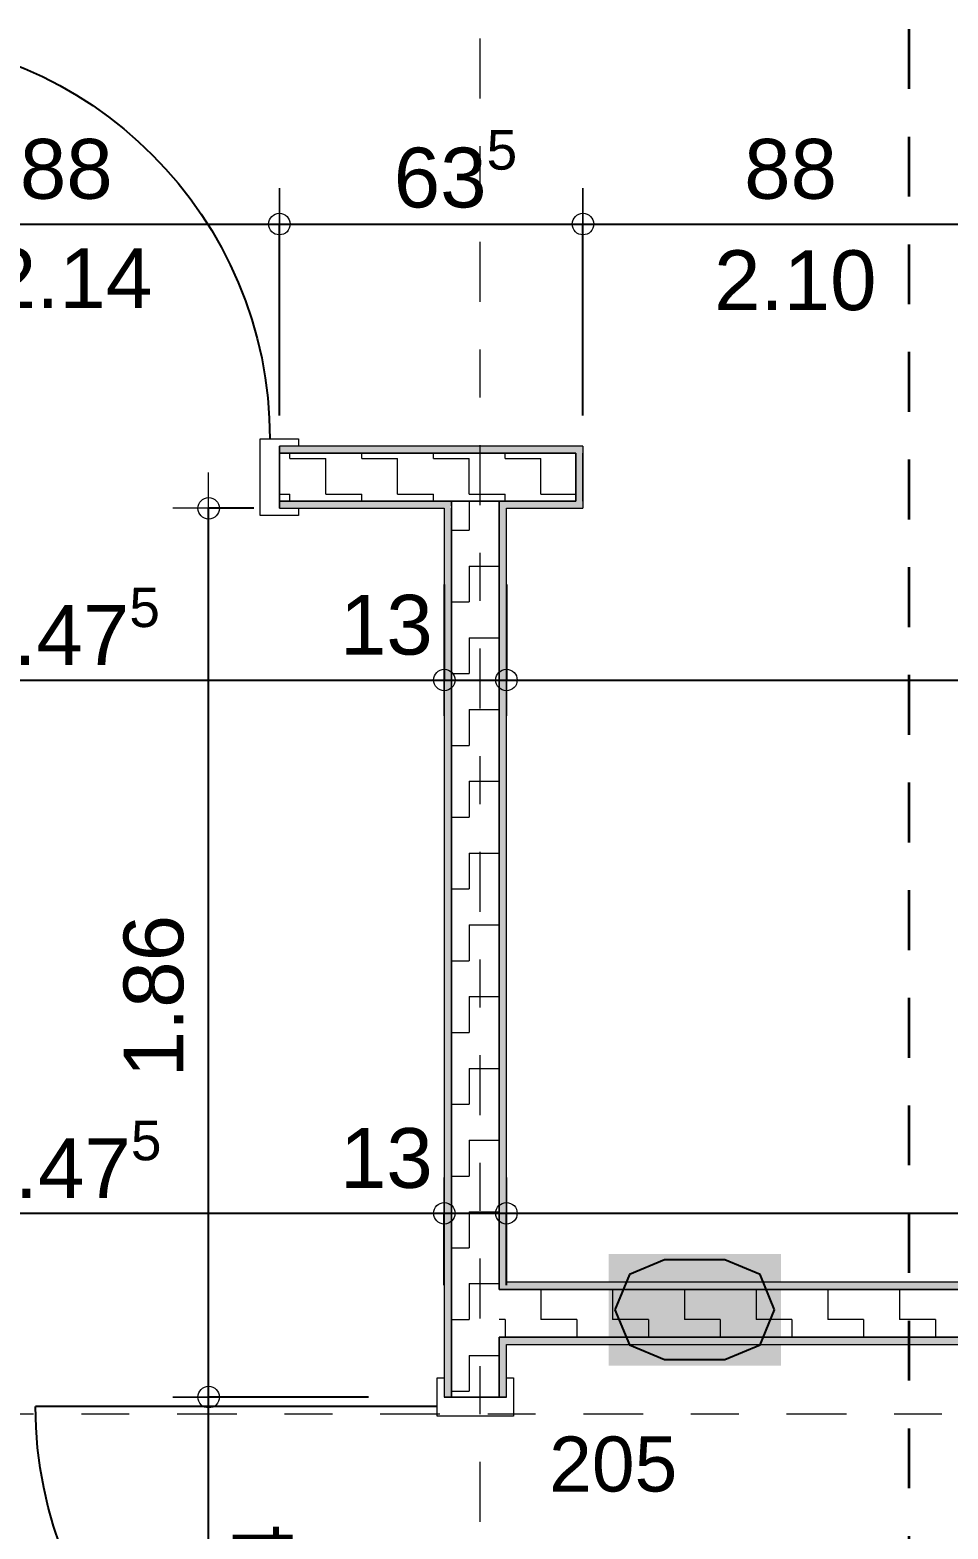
# Model space of a CAD drawing. Header units: metres. Extents: x -94.5 to -10.5, y 121.5 to 156.5.
# Drawn here: x -24.319 to -22.398, y 143.187 to 146.32 of the extents above; entities that cross this region are included whole.
import ezdxf

# ---------------------------------------------------------------- set-up
doc = ezdxf.new("R2010")
doc.units = ezdxf.units.M
doc.header["$PDMODE"] = 65
for name, pattern in [('AUSGEZOGEN', [0]), ('GETRENNT2_S10', [0.255, 0.125, -0.065, 0, -0.065]), ('STRICHLINIE_S4', [0.165, 0.125, -0.04])]:
    doc.linetypes.add(name, pattern=pattern)
doc.layers.add('XR$1$_3808', color=7, linetype='Continuous')
for name, color, linetype, lineweight in [('XR$1$Bauachsen_grob', 7, 'GETRENNT2_S10', 13), ('XR$1$Leichtbauwaende', 7, 'AUSGEZOGEN', 18), ('XR$1$Raumbezeichnung', 7, 'AUSGEZOGEN', 18), ('XR$1$Schnittbegrenzung', 7, 'AUSGEZOGEN', 13), ('XR$1$Text_Werkplan_Ausfuehrung', 7, 'AUSGEZOGEN', 25), ('XR$1$Tuerblatt', 7, 'AUSGEZOGEN', 18), ('XR$1$Werkplan-_Ausfuehrungsmasse', 7, 'AUSGEZOGEN', 13)]:
    doc.layers.add(name, color=color, linetype=linetype, lineweight=lineweight)
doc.styles.add('ARIAL', font='ARIAL.TTF')
doc.dimstyles.new('_DIMSTYLE_3', dxfattribs={"dimtxt": 0.125, "dimasz": 0.15, "dimexe": 0, "dimexo": 0, "dimgap": 0.0625, "dimtad": 2, "dimrnd": 0.005, "dimzin": 4, "dimdsep": 46, "dimtxsty": 'ARIAL', "dimblk1": 'ALL_ML_KREIS', "dimblk2": 'ALL_ML_KREIS', "dimsah": 1, "dimcen": 0, "dimclrd": 256, "dimclre": 256, "dimclrt": 256, "dimadec": 0, "dimazin": 0, "dimtfac": 1, "dimtdec": 0, "dimtix": 1, "dimtmove": 2, "dimatfit": 3, "dimfxl": 0, "dimtzin": 0, "dimlwd": 0, "dimlwe": -1, "dimarcsym": 0})
doc.dimstyles.new('_DIMSTYLE_6', dxfattribs={"dimtxt": 0.125, "dimasz": 0.15, "dimexe": 0, "dimexo": 0, "dimgap": 0.0625, "dimtad": 2, "dimdec": 1, "dimlfac": 100, "dimrnd": 0.5, "dimzin": 4, "dimdsep": 46, "dimtxsty": 'ARIAL', "dimblk1": 'ALL_ML_KREIS', "dimblk2": 'ALL_ML_KREIS', "dimsah": 1, "dimcen": 0, "dimclrd": 256, "dimclre": 256, "dimclrt": 256, "dimadec": 0, "dimazin": 0, "dimtfac": 1, "dimtdec": 0, "dimtix": 1, "dimtmove": 2, "dimatfit": 3, "dimfxl": 0, "dimtvp": 1.2, "dimtzin": 0, "dimlwd": 0, "dimlwe": -1, "dimarcsym": 0})
doc.dimstyles.new('_DIMSTYLE_7', dxfattribs={"dimtxt": 0.125, "dimasz": 0.15, "dimexe": 0, "dimexo": 0, "dimgap": 0.0625, "dimtad": 2, "dimdec": 3, "dimrnd": 0.005, "dimzin": 4, "dimdsep": 46, "dimtxsty": 'ARIAL', "dimblk1": 'ALL_ML_KREIS', "dimblk2": 'ALL_ML_KREIS', "dimsah": 1, "dimcen": 0, "dimclrd": 256, "dimclre": 256, "dimclrt": 256, "dimadec": 0, "dimazin": 0, "dimtfac": 1, "dimtdec": 0, "dimtix": 1, "dimtmove": 2, "dimatfit": 3, "dimfxl": 0, "dimtzin": 0, "dimlwd": 0, "dimlwe": -1, "dimarcsym": 0})
doc.dimstyles.new('_DIMSTYLE_9', dxfattribs={"dimtxt": 0.125, "dimasz": 0.15, "dimexe": 0, "dimexo": 0, "dimgap": 0.0625, "dimtad": 2, "dimdec": 1, "dimlfac": 100, "dimrnd": 0.5, "dimzin": 4, "dimdsep": 46, "dimtxsty": 'ARIAL', "dimblk1": 'ALL_ML_KREIS', "dimblk2": 'ALL_ML_KREIS', "dimsah": 1, "dimcen": 0, "dimclrd": 256, "dimclre": 256, "dimclrt": 256, "dimadec": 0, "dimazin": 0, "dimtfac": 1, "dimtdec": 0, "dimtix": 1, "dimtmove": 2, "dimatfit": 3, "dimfxl": 0, "dimtzin": 0, "dimlwd": 0, "dimlwe": -1, "dimarcsym": 0})

# ---------------------------------------------------------------- blocks, each defined once
blk = doc.blocks.new('ALL_ML_KREIS')
at = {"color": 0, "linetype": 'ByBlock', "lineweight": -2}
for p, q in [((0, -0.5), (0, 0.5)), ((-1, 0), (0.5, 0))]:
    blk.add_line(p, q, dxfattribs=at)
blk.add_circle((0, 0), 0.15, dxfattribs=at)
blk = doc.blocks.new('*D42')
at = {"layer": 'DEFPOINTS'}
for p in [(-24.9291, 147.6731), (-20.3081, 145.4457), (-24.9291, 145.278)]:
    blk.add_point(p, dxfattribs=at)
at = {"layer": 'XR$1$Werkplan-_Ausfuehrungsmasse', "lineweight": -2}
for p, q in [((-24.9291, 147.6731), (-24.9291, 147.6731)), ((-24.9291, 147.6731), (-20.3081, 147.6731)), ((-20.3081, 147.6731), (-20.3081, 147.6731))]:
    blk.add_line(p, q, dxfattribs=at)
at = {"layer": 'XR$1$Werkplan-_Ausfuehrungsmasse', "xscale": 0.15, "yscale": 0.15, "zscale": 0.15, "rotation": 180}
blk.add_blockref('ALL_ML_KREIS', (-24.9291, 147.6731), dxfattribs=at)
at = {"layer": 'XR$1$Werkplan-_Ausfuehrungsmasse', "xscale": 0.15, "yscale": 0.15, "zscale": 0.15}
blk.add_blockref('ALL_ML_KREIS', (-20.3081, 147.6731), dxfattribs=at)
at = {"layer": 'XR$1$Werkplan-_Ausfuehrungsmasse', "insert": (-22.6089, 147.7877), "char_height": 0.125, "width": 0.5, "attachment_point": 5, "style": 'ARIAL'}
blk.add_mtext('\\A1;{\\A1;{4.62\\H0.082500;\\S^ ;}}', dxfattribs=at)
blk = doc.blocks.new('*D60')
at = {"layer": 'DEFPOINTS'}
for p in [(-24.677, 145.9147), (-24.677, 145.4507), (-23.797, 145.4507)]:
    blk.add_point(p, dxfattribs=at)
at = {"layer": 'XR$1$Werkplan-_Ausfuehrungsmasse', "lineweight": -2}
for p, q in [((-24.677, 145.5147), (-24.677, 145.9147)), ((-24.677, 145.9147), (-23.797, 145.9147)), ((-23.797, 145.5147), (-23.797, 145.9147))]:
    blk.add_line(p, q, dxfattribs=at)
at = {"layer": 'XR$1$Werkplan-_Ausfuehrungsmasse', "xscale": 0.15, "yscale": 0.15, "zscale": 0.15, "rotation": 180}
blk.add_blockref('ALL_ML_KREIS', (-24.677, 145.9147), dxfattribs=at)
at = {"layer": 'XR$1$Werkplan-_Ausfuehrungsmasse', "xscale": 0.15, "yscale": 0.15, "zscale": 0.15}
blk.add_blockref('ALL_ML_KREIS', (-23.797, 145.9147), dxfattribs=at)
at = {"layer": 'XR$1$Werkplan-_Ausfuehrungsmasse', "insert": (-24.2428, 146.0293), "char_height": 0.125, "width": 0.5, "attachment_point": 5, "style": 'ARIAL'}
blk.add_mtext('\\A1;{\\A1;{88\\H0.082500;\\S^ ;}}', dxfattribs=at)
at = {"layer": 'XR$1$Werkplan-_Ausfuehrungsmasse', "insert": (-24.4027, 145.8641), "char_height": 0.125, "width": 0.00625, "attachment_point": 1, "line_spacing_factor": 0.60241, "style": 'ARIAL'}
blk.add_mtext('\\A1;{2.14\\H0.082500;\\S^ ;}', dxfattribs=at)
blk = doc.blocks.new('*D61')
at = {"layer": 'DEFPOINTS'}
for p in [(-23.797, 145.9147), (-23.797, 145.4507), (-23.162, 145.4457)]:
    blk.add_point(p, dxfattribs=at)
at = {"layer": 'XR$1$Werkplan-_Ausfuehrungsmasse', "lineweight": -2}
for p, q in [((-23.797, 145.5147), (-23.797, 145.9147)), ((-23.797, 145.9147), (-23.162, 145.9147)), ((-23.162, 145.5147), (-23.162, 145.9147))]:
    blk.add_line(p, q, dxfattribs=at)
at = {"layer": 'XR$1$Werkplan-_Ausfuehrungsmasse', "xscale": 0.15, "yscale": 0.15, "zscale": 0.15, "rotation": 180}
blk.add_blockref('ALL_ML_KREIS', (-23.797, 145.9147), dxfattribs=at)
at = {"layer": 'XR$1$Werkplan-_Ausfuehrungsmasse', "xscale": 0.15, "yscale": 0.15, "zscale": 0.15}
blk.add_blockref('ALL_ML_KREIS', (-23.162, 145.9147), dxfattribs=at)
at = {"layer": 'XR$1$Werkplan-_Ausfuehrungsmasse', "insert": (-23.4287, 146.0294), "char_height": 0.125, "width": 0.5, "attachment_point": 5, "style": 'ARIAL'}
blk.add_mtext('\\A1;{\\A1;{63\\H0.082500;\\S5^ ;}}', dxfattribs=at)
blk = doc.blocks.new('*D62')
at = {"layer": 'DEFPOINTS'}
for p in [(-23.162, 145.9147), (-23.162, 145.4457), (-22.282, 145.4457)]:
    blk.add_point(p, dxfattribs=at)
at = {"layer": 'XR$1$Werkplan-_Ausfuehrungsmasse', "lineweight": -2}
for p, q in [((-23.162, 145.5147), (-23.162, 145.9147)), ((-23.162, 145.9147), (-22.282, 145.9147)), ((-22.282, 145.5147), (-22.282, 145.9147))]:
    blk.add_line(p, q, dxfattribs=at)
at = {"layer": 'XR$1$Werkplan-_Ausfuehrungsmasse', "xscale": 0.15, "yscale": 0.15, "zscale": 0.15, "rotation": 180}
blk.add_blockref('ALL_ML_KREIS', (-23.162, 145.9147), dxfattribs=at)
at = {"layer": 'XR$1$Werkplan-_Ausfuehrungsmasse', "xscale": 0.15, "yscale": 0.15, "zscale": 0.15}
blk.add_blockref('ALL_ML_KREIS', (-22.282, 145.9147), dxfattribs=at)
at = {"layer": 'XR$1$Werkplan-_Ausfuehrungsmasse', "insert": (-22.7278, 146.0293), "char_height": 0.125, "width": 0.5, "attachment_point": 5, "style": 'ARIAL'}
blk.add_mtext('\\A1;{\\A1;{88\\H0.082500;\\S^ ;}}', dxfattribs=at)
at = {"layer": 'XR$1$Werkplan-_Ausfuehrungsmasse', "insert": (-22.8878, 145.8599), "char_height": 0.125, "width": 0.00625, "attachment_point": 1, "line_spacing_factor": 0.60241, "style": 'ARIAL'}
blk.add_mtext('\\A1;{2.10\\H0.082500;\\S^ ;}', dxfattribs=at)
blk = doc.blocks.new('*D65')
at = {"layer": 'DEFPOINTS'}
for p in [(-24.9291, 145.318), (-23.4521, 145.3207), (-24.9291, 144.9617)]:
    blk.add_point(p, dxfattribs=at)
at = {"layer": 'XR$1$Werkplan-_Ausfuehrungsmasse', "lineweight": -2}
for p, q in [((-24.9291, 145.1617), (-24.9291, 144.9617)), ((-23.4521, 145.1617), (-23.4521, 144.9617)), ((-24.9291, 144.9617), (-23.4521, 144.9617))]:
    blk.add_line(p, q, dxfattribs=at)
at = {"layer": 'XR$1$Werkplan-_Ausfuehrungsmasse', "xscale": 0.15, "yscale": 0.15, "zscale": 0.15, "rotation": 180}
blk.add_blockref('ALL_ML_KREIS', (-24.9291, 144.9617), dxfattribs=at)
at = {"layer": 'XR$1$Werkplan-_Ausfuehrungsmasse', "xscale": 0.15, "yscale": 0.15, "zscale": 0.15}
blk.add_blockref('ALL_ML_KREIS', (-23.4521, 144.9617), dxfattribs=at)
at = {"layer": 'XR$1$Werkplan-_Ausfuehrungsmasse', "insert": (-24.2488, 145.0742), "char_height": 0.125, "width": 0.625, "attachment_point": 5, "style": 'ARIAL'}
blk.add_mtext('\\A1;{\\A1;{1.47\\H0.082500;\\S5^ ;}}', dxfattribs=at)
blk = doc.blocks.new('*D66')
at = {"layer": 'DEFPOINTS'}
for p in [(-23.4521, 145.3207), (-23.3221, 145.3207), (-23.4521, 144.9617)]:
    blk.add_point(p, dxfattribs=at)
at = {"layer": 'XR$1$Werkplan-_Ausfuehrungsmasse', "lineweight": -2}
for p, q in [((-23.4521, 145.1617), (-23.4521, 144.9617)), ((-23.3221, 145.1617), (-23.3221, 144.9617)), ((-23.4521, 144.9617), (-23.3221, 144.9617))]:
    blk.add_line(p, q, dxfattribs=at)
at = {"layer": 'XR$1$Werkplan-_Ausfuehrungsmasse', "xscale": 0.15, "yscale": 0.15, "zscale": 0.15, "rotation": 180}
blk.add_blockref('ALL_ML_KREIS', (-23.4521, 144.9617), dxfattribs=at)
at = {"layer": 'XR$1$Werkplan-_Ausfuehrungsmasse', "xscale": 0.15, "yscale": 0.15, "zscale": 0.15}
blk.add_blockref('ALL_ML_KREIS', (-23.3221, 144.9617), dxfattribs=at)
at = {"layer": 'XR$1$Werkplan-_Ausfuehrungsmasse', "insert": (-23.5734, 145.0764), "char_height": 0.125, "width": 0.5, "attachment_point": 5, "style": 'ARIAL'}
blk.add_mtext('\\A1;{\\A1;{13\\H0.082500;\\S^ ;}}', dxfattribs=at)
blk = doc.blocks.new('*D67')
at = {"layer": 'DEFPOINTS'}
for p in [(-23.3221, 145.3207), (-20.3081, 145.3207), (-23.3221, 144.9617)]:
    blk.add_point(p, dxfattribs=at)
at = {"layer": 'XR$1$Werkplan-_Ausfuehrungsmasse', "lineweight": -2}
for p, q in [((-23.3221, 145.1617), (-23.3221, 144.9617)), ((-20.3081, 145.1617), (-20.3081, 144.9617)), ((-23.3221, 144.9617), (-20.3081, 144.9617))]:
    blk.add_line(p, q, dxfattribs=at)
at = {"layer": 'XR$1$Werkplan-_Ausfuehrungsmasse', "xscale": 0.15, "yscale": 0.15, "zscale": 0.15, "rotation": 180}
blk.add_blockref('ALL_ML_KREIS', (-23.3221, 144.9617), dxfattribs=at)
at = {"layer": 'XR$1$Werkplan-_Ausfuehrungsmasse', "xscale": 0.15, "yscale": 0.15, "zscale": 0.15}
blk.add_blockref('ALL_ML_KREIS', (-20.3081, 144.9617), dxfattribs=at)
at = {"layer": 'XR$1$Werkplan-_Ausfuehrungsmasse', "insert": (-21.9865, 145.0764), "char_height": 0.125, "width": 0.625, "attachment_point": 5, "style": 'ARIAL'}
blk.add_mtext('\\A1;{\\A1;{3.01\\H0.082500;\\S5^ ;}}', dxfattribs=at)
blk = doc.blocks.new('*D103')
at = {"layer": 'DEFPOINTS'}
for p in [(-24.9291, 144.398), (-24.9291, 143.8472), (-23.4521, 143.463)]:
    blk.add_point(p, dxfattribs=at)
at = {"layer": 'XR$1$Werkplan-_Ausfuehrungsmasse', "lineweight": -2}
for p, q in [((-24.9291, 143.9972), (-24.9291, 143.8472)), ((-24.9291, 143.8472), (-23.4521, 143.8472)), ((-23.4521, 143.6972), (-23.4521, 143.8472))]:
    blk.add_line(p, q, dxfattribs=at)
at = {"layer": 'XR$1$Werkplan-_Ausfuehrungsmasse', "xscale": 0.15, "yscale": 0.15, "zscale": 0.15, "rotation": 180}
blk.add_blockref('ALL_ML_KREIS', (-24.9291, 143.8472), dxfattribs=at)
at = {"layer": 'XR$1$Werkplan-_Ausfuehrungsmasse', "xscale": 0.15, "yscale": 0.15, "zscale": 0.15}
blk.add_blockref('ALL_ML_KREIS', (-23.4521, 143.8472), dxfattribs=at)
at = {"layer": 'XR$1$Werkplan-_Ausfuehrungsmasse', "insert": (-24.2456, 143.9597), "char_height": 0.125, "width": 0.625, "attachment_point": 5, "style": 'ARIAL'}
blk.add_mtext('\\A1;{\\A1;{1.47\\H0.082500;\\S5^ ;}}', dxfattribs=at)
blk = doc.blocks.new('*D104')
at = {"layer": 'DEFPOINTS'}
for p in [(-23.4521, 143.8472), (-23.3221, 143.703), (-23.4521, 143.463)]:
    blk.add_point(p, dxfattribs=at)
at = {"layer": 'XR$1$Werkplan-_Ausfuehrungsmasse', "lineweight": -2}
for p, q in [((-23.4521, 143.6972), (-23.4521, 143.8472)), ((-23.4521, 143.8472), (-23.3221, 143.8472)), ((-23.3221, 143.6972), (-23.3221, 143.8472))]:
    blk.add_line(p, q, dxfattribs=at)
at = {"layer": 'XR$1$Werkplan-_Ausfuehrungsmasse', "xscale": 0.15, "yscale": 0.15, "zscale": 0.15, "rotation": 180}
blk.add_blockref('ALL_ML_KREIS', (-23.4521, 143.8472), dxfattribs=at)
at = {"layer": 'XR$1$Werkplan-_Ausfuehrungsmasse', "xscale": 0.15, "yscale": 0.15, "zscale": 0.15}
blk.add_blockref('ALL_ML_KREIS', (-23.3221, 143.8472), dxfattribs=at)
at = {"layer": 'XR$1$Werkplan-_Ausfuehrungsmasse', "insert": (-23.5734, 143.9619), "char_height": 0.125, "width": 0.5, "attachment_point": 5, "style": 'ARIAL'}
blk.add_mtext('\\A1;{\\A1;{13\\H0.082500;\\S^ ;}}', dxfattribs=at)
blk = doc.blocks.new('*D105')
at = {"layer": 'DEFPOINTS'}
for p in [(-23.3221, 143.8472), (-23.3221, 143.703), (-20.3081, 143.703)]:
    blk.add_point(p, dxfattribs=at)
at = {"layer": 'XR$1$Werkplan-_Ausfuehrungsmasse', "lineweight": -2}
for p, q in [((-23.3221, 143.6972), (-23.3221, 143.8472)), ((-23.3221, 143.8472), (-20.3081, 143.8472)), ((-20.3081, 143.6972), (-20.3081, 143.8472))]:
    blk.add_line(p, q, dxfattribs=at)
at = {"layer": 'XR$1$Werkplan-_Ausfuehrungsmasse', "xscale": 0.15, "yscale": 0.15, "zscale": 0.15, "rotation": 180}
blk.add_blockref('ALL_ML_KREIS', (-23.3221, 143.8472), dxfattribs=at)
at = {"layer": 'XR$1$Werkplan-_Ausfuehrungsmasse', "xscale": 0.15, "yscale": 0.15, "zscale": 0.15}
blk.add_blockref('ALL_ML_KREIS', (-20.3081, 143.8472), dxfattribs=at)
at = {"layer": 'XR$1$Werkplan-_Ausfuehrungsmasse', "insert": (-21.9133, 143.9619), "char_height": 0.125, "width": 0.625, "attachment_point": 5, "style": 'ARIAL'}
blk.add_mtext('\\A1;{\\A1;{3.01\\H0.082500;\\S5^ ;}}', dxfattribs=at)
blk = doc.blocks.new('*D130')
at = {"layer": 'DEFPOINTS'}
for p in [(-23.4521, 143.463), (-23.945, 142.583), (-23.4521, 142.583)]:
    blk.add_point(p, dxfattribs=at)
at = {"layer": 'XR$1$Werkplan-_Ausfuehrungsmasse', "lineweight": -2}
for p, q in [((-23.6107, 143.463), (-23.945, 143.463)), ((-23.945, 142.583), (-23.945, 143.463)), ((-23.6107, 142.583), (-23.945, 142.583))]:
    blk.add_line(p, q, dxfattribs=at)
at = {"layer": 'XR$1$Werkplan-_Ausfuehrungsmasse', "xscale": 0.15, "yscale": 0.15, "zscale": 0.15}
for p, rotation in [((-23.945, 143.463), 90), ((-23.945, 142.583), 270)]:
    blk.add_blockref('ALL_ML_KREIS', p, dxfattribs=dict(at, rotation=rotation))
at = {"layer": 'XR$1$Werkplan-_Ausfuehrungsmasse', "insert": (-23.8945, 142.8573), "char_height": 0.125, "width": 0.00625, "attachment_point": 1, "rotation": 90, "line_spacing_factor": 0.60241, "style": 'ARIAL'}
blk.add_mtext('\\A1;{2.14\\H0.082500;\\S^ ;}', dxfattribs=at)
at = {"layer": 'XR$1$Werkplan-_Ausfuehrungsmasse', "insert": (-24.0596, 143.0173), "char_height": 0.125, "width": 0.5, "attachment_point": 5, "rotation": 90, "style": 'ARIAL'}
blk.add_mtext('\\A1;{\\A1;{88\\H0.082500;\\S^ ;}}', dxfattribs=at)
blk = doc.blocks.new('*D131')
at = {"layer": 'DEFPOINTS'}
for p in [(-23.4521, 145.3207), (-23.945, 143.463), (-23.4521, 143.463)]:
    blk.add_point(p, dxfattribs=at)
at = {"layer": 'XR$1$Werkplan-_Ausfuehrungsmasse', "lineweight": -2}
for p, q in [((-23.8507, 145.3207), (-23.945, 145.3207)), ((-23.945, 143.463), (-23.945, 145.3207)), ((-23.6107, 143.463), (-23.945, 143.463))]:
    blk.add_line(p, q, dxfattribs=at)
at = {"layer": 'XR$1$Werkplan-_Ausfuehrungsmasse', "xscale": 0.15, "yscale": 0.15, "zscale": 0.15}
for p, rotation in [((-23.945, 145.3207), 90), ((-23.945, 143.463), 270)]:
    blk.add_blockref('ALL_ML_KREIS', p, dxfattribs=dict(at, rotation=rotation))
at = {"layer": 'XR$1$Werkplan-_Ausfuehrungsmasse', "insert": (-24.0596, 144.3009), "char_height": 0.125, "width": 0.5, "attachment_point": 5, "rotation": 90, "style": 'ARIAL'}
blk.add_mtext('\\A1;{\\A1;{1.86\\H0.082500;\\S^ ;}}', dxfattribs=at)
blk = doc.blocks.new('COMPLEXOBJECT_7')
at = {"layer": 'XR$1$Bauachsen_grob', "color": 8}
for p, q in [((-23.3771, 124.5024), (-23.3771, 153.5024)), ((-80.9611, 143.428), (-13.4611, 143.428))]:
    blk.add_line(p, q, dxfattribs=at)
blk = doc.blocks.new('Tür_3_$F1')
at = {"layer": 'XR$1$_3808', "color": 7, "linetype": 'AUSGEZOGEN', "lineweight": -3}
blk.add_line((0.86, 0.13), (0.86, 0.97), dxfattribs=at)
at = {"layer": 'XR$1$_3808', "color": 7, "linetype": 'AUSGEZOGEN', "lineweight": 18}
for points in [[(0, 0.05), (0, -0.015), (-0.04, -0.015), (-0.04, -0.03), (0.04, -0.03), (0.04, 0.13), (-0.04, 0.13), (-0.04, 0.115), (0, 0.115), (0, 0.05)], [(0.84, 0.05), (0.84, -0.03), (0.92, -0.03), (0.92, -0.015), (0.88, -0.015), (0.88, 0.115), (0.92, 0.115), (0.92, 0.13), (0.84, 0.13), (0.84, 0.05)]]:
    blk.add_lwpolyline(points, close=True, dxfattribs=at)
at = {"layer": 'XR$1$_3808', "color": 7, "linetype": 'AUSGEZOGEN', "lineweight": -3}
blk.add_arc((0.86, 0.13), 0.84, 90, 180, dxfattribs=at)
blk = doc.blocks.new('COMPLEXOBJECT_12')
at = {"layer": 'XR$1$Schnittbegrenzung', "color": 12, "linetype": 'STRICHLINIE_S4', "lineweight": 35}
blk.add_line((-22.4805, 155.3224), (-22.4805, 122.6824), dxfattribs=at)
blk = doc.blocks.new('*D434')
at = {"layer": 'DEFPOINTS'}
for p in [(-19.9881, 149.458), (-23.1271, 130.838), (-14.4041, 130.838)]:
    blk.add_point(p, dxfattribs=at)
at = {"layer": 'XR$1$Werkplan-_Ausfuehrungsmasse', "lineweight": -2}
for p, q in [((-17.3041, 149.458), (-14.4041, 149.458)), ((-14.4041, 130.838), (-14.4041, 149.458)), ((-17.3041, 130.838), (-14.4041, 130.838))]:
    blk.add_line(p, q, dxfattribs=at)
at = {"layer": 'XR$1$Werkplan-_Ausfuehrungsmasse', "xscale": 0.15, "yscale": 0.15, "zscale": 0.15}
for p, rotation in [((-14.4041, 149.458), 90), ((-14.4041, 130.838), 270)]:
    blk.add_blockref('ALL_ML_KREIS', p, dxfattribs=dict(at, rotation=rotation))
at = {"layer": 'XR$1$Werkplan-_Ausfuehrungsmasse', "insert": (-14.5187, 140.0229), "char_height": 0.125, "width": 0.625, "attachment_point": 5, "rotation": 90, "style": 'ARIAL'}
blk.add_mtext('\\A1;{\\A1;{18.62\\H0.082500;\\S^ ;}}', dxfattribs=at)
blk = doc.blocks.new('Tür_11_$F1')
at = {"layer": 'XR$1$_3808', "color": 7, "linetype": 'AUSGEZOGEN', "lineweight": -3}
blk.add_line((0.02, 0.03), (0.02, 0.87), dxfattribs=at)
at = {"layer": 'XR$1$_3808', "color": 7, "linetype": 'AUSGEZOGEN', "lineweight": 18}
for points in [[(0, -0.05), (0, -0.115), (-0.04, -0.115), (-0.04, -0.13), (0.04, -0.13), (0.04, 0.03), (-0.04, 0.03), (-0.04, 0.015), (0, 0.015), (0, -0.05)], [(0.84, -0.05), (0.84, -0.13), (0.92, -0.13), (0.92, -0.115), (0.88, -0.115), (0.88, 0.015), (0.92, 0.015), (0.92, 0.03), (0.84, 0.03), (0.84, -0.05)]]:
    blk.add_lwpolyline(points, close=True, dxfattribs=at)
at = {"layer": 'XR$1$_3808', "color": 7, "linetype": 'AUSGEZOGEN', "lineweight": -3}
blk.add_arc((0.02, 0.03), 0.84, 0, 90, dxfattribs=at)

msp = doc.modelspace()

# ---------------------------------------------------------------- hatches: boundary and pattern name
at = {"layer": 'XR$1$Leichtbauwaende', "linetype": 'AUSGEZOGEN', "lineweight": 13}
for points in [[(-23.177, 145.4357), (-23.177, 145.4457), (-23.162, 145.4457), (-23.162, 145.4507), (-23.797, 145.4507), (-23.797, 145.4357)], [(-23.162, 145.3257), (-23.162, 145.4457), (-23.177, 145.4457), (-23.177, 145.3257)], [(-23.3371, 145.3207), (-23.162, 145.3207), (-23.162, 145.3257), (-23.177, 145.3257), (-23.177, 145.3357), (-23.782, 145.3357), (-23.7956, 145.3357), (-23.797, 145.3357), (-23.797, 145.3207), (-23.4521, 145.3207), (-23.4521, 145.3257), (-23.4371, 145.3257), (-23.4371, 145.3357), (-23.3371, 145.3357)], [(-23.4521, 145.3257), (-23.4521, 143.463), (-23.4371, 143.463), (-23.4371, 145.3257)], [(-23.3371, 145.3207), (-23.3371, 143.688), (-23.3271, 143.688), (-23.3271, 143.703), (-23.3221, 143.703), (-23.3221, 145.3207)], [(-20.3081, 143.703), (-23.3271, 143.703), (-23.3271, 143.688), (-20.3081, 143.688)], [(-23.3221, 143.573), (-23.3271, 143.573), (-23.3271, 143.588), (-23.3371, 143.588), (-23.3371, 143.463), (-23.3221, 143.463)], [(-20.3081, 143.588), (-23.3271, 143.588), (-23.3271, 143.573), (-20.3081, 143.573)]]:
    msp.add_hatch(color=35, dxfattribs=at).paths.add_polyline_path(points)
h = msp.add_hatch(dxfattribs=at)
h.set_pattern_fill('MUSTER', color=256, scale=0.075, style=0, pattern_type=2)
h.set_pattern_definition([(0, (0.15, 0.15), (0.075, 0.075), [0.075, -0.075]), (90, (0.15, 0.15), (-0.075, 0.075), [0.075, -0.075])])
h.paths.add_polyline_path([(-23.797, 145.4357), (-23.797, 145.3357), (-23.177, 145.3357), (-23.177, 145.4357)], flags=0)
h = msp.add_hatch(dxfattribs=at)
h.set_pattern_fill('MUSTER', color=256, scale=0.075, angle=270, style=0, pattern_type=2)
h.set_pattern_definition([(270, (0.15, -0.15), (0.075, -0.075), [0.075, -0.075]), (360, (0.15, -0.15), (0.075, 0.075), [0.075, -0.075])])
h.paths.add_polyline_path([(-23.4371, 145.3357), (-23.4371, 143.463), (-23.3371, 143.463), (-23.3371, 145.3357)], flags=0)
h = msp.add_hatch(dxfattribs=at)
h.set_pattern_fill('MUSTER', color=256, scale=0.075, angle=180, style=0, pattern_type=2)
h.set_pattern_definition([(180, (-0.15, -0.15), (-0.075, -0.075), [0.075, -0.075]), (270, (-0.15, -0.15), (0.075, -0.075), [0.075, -0.075])])
h.paths.add_polyline_path([(-20.2931, 143.688), (-23.3371, 143.688), (-23.3371, 143.588), (-20.2931, 143.588)], flags=0)
at = {"layer": 'XR$1$Text_Werkplan_Ausfuehrung'}
for color, points in [(7, [(-23.108, 143.5289), (-22.7476, 143.5289), (-22.7476, 143.7622), (-23.108, 143.7622), (-23.108, 143.6455), (-23.108, 143.6455)]), (55, [(-22.9786, 143.5872), (-22.9533, 143.5872), (-22.9533, 143.6419), (-22.9039, 143.6419), (-22.9039, 143.5872), (-22.8786, 143.5872), (-22.8786, 143.7122), (-22.9039, 143.7122), (-22.9039, 143.6631), (-22.9533, 143.6631), (-22.9533, 143.7122), (-22.9786, 143.7122)])]:
    msp.add_hatch(color=color, dxfattribs=at).paths.add_polyline_path(points)

# ---------------------------------------------------------------- linework, layer by layer
at = {"layer": 'XR$1$Leichtbauwaende', "linetype": 'AUSGEZOGEN', "lineweight": 18}
for p, q in [((-23.797, 145.4357), (-23.797, 145.4507)), ((-23.162, 145.4507), (-23.797, 145.4507)), ((-23.162, 145.4507), (-23.162, 145.4357)), ((-23.797, 145.3357), (-23.797, 145.4357)), ((-23.797, 145.4357), (-23.177, 145.4357)), ((-23.177, 145.4357), (-23.797, 145.4357)), ((-23.177, 145.3357), (-23.177, 145.4357)), ((-23.177, 145.4357), (-23.177, 145.3357)), ((-23.162, 145.4357), (-23.162, 145.3357)), ((-23.162, 145.4357), (-23.162, 145.3357)), ((-23.162, 145.3357), (-23.162, 145.4357)), ((-23.797, 145.3207), (-23.797, 145.3357)), ((-23.7956, 145.3357), (-23.797, 145.3357)), ((-23.797, 145.3357), (-23.797, 145.3357)), ((-23.797, 145.3357), (-23.177, 145.3357)), ((-23.797, 145.3207), (-23.4521, 145.3207)), ((-23.782, 145.3357), (-23.7956, 145.3357)), ((-23.177, 145.3357), (-23.782, 145.3357)), ((-23.4521, 145.3207), (-23.4521, 143.463)), ((-23.4371, 145.3357), (-23.4371, 145.3257)), ((-23.3371, 145.3357), (-23.4371, 145.3357)), ((-23.4371, 145.3257), (-23.4371, 145.3357)), ((-23.4371, 145.3357), (-23.3371, 145.3357)), ((-23.4371, 145.3257), (-23.4371, 145.3207)), ((-23.4371, 145.3207), (-23.4371, 143.463)), ((-23.4371, 143.463), (-23.4371, 145.3207)), ((-23.3371, 145.3257), (-23.3371, 145.3357)), ((-23.3371, 145.3357), (-23.3371, 145.3257)), ((-23.3371, 145.3207), (-23.3371, 145.3257)), ((-23.3371, 145.3257), (-23.3371, 145.3207)), ((-23.3371, 143.688), (-23.3371, 145.3207)), ((-23.3371, 145.3207), (-23.3371, 143.688)), ((-23.3221, 143.703), (-23.3221, 145.3207)), ((-23.3221, 145.3207), (-23.162, 145.3207)), ((-23.162, 145.3357), (-23.162, 145.3207)), ((-23.3371, 143.688), (-23.3271, 143.688)), ((-23.3271, 143.688), (-23.3371, 143.688)), ((-20.3081, 143.688), (-23.3271, 143.688)), ((-23.3271, 143.688), (-20.3081, 143.688)), ((-20.3081, 143.703), (-23.3221, 143.703)), ((-23.3371, 143.463), (-23.3371, 143.588)), ((-23.3271, 143.588), (-23.3371, 143.588)), ((-23.3371, 143.588), (-23.3371, 143.463)), ((-23.3371, 143.588), (-23.3271, 143.588)), ((-23.3271, 143.588), (-20.3081, 143.588)), ((-20.3081, 143.588), (-23.3271, 143.588)), ((-23.3221, 143.463), (-23.3221, 143.573)), ((-23.3221, 143.573), (-20.3081, 143.573)), ((-23.4371, 143.463), (-23.4521, 143.463)), ((-23.3371, 143.463), (-23.4371, 143.463)), ((-23.3221, 143.463), (-23.3371, 143.463))]:
    msp.add_line(p, q, dxfattribs=at)
at = {"layer": 'XR$1$Text_Werkplan_Ausfuehrung', "color": 134}
for p, q in [((-23.065, 143.7192), (-23.0955, 143.6455)), ((-22.9914, 143.7497), (-23.065, 143.7192)), ((-22.8652, 143.7497), (-22.9914, 143.7497)), ((-22.7916, 143.7192), (-22.8652, 143.7497)), ((-22.7611, 143.6455), (-22.7916, 143.7192)), ((-23.0955, 143.6455), (-23.065, 143.5719)), ((-22.7916, 143.5719), (-22.7611, 143.6455)), ((-23.065, 143.5719), (-22.9914, 143.5414)), ((-22.8652, 143.5414), (-22.7916, 143.5719)), ((-22.9914, 143.5414), (-22.8652, 143.5414))]:
    msp.add_line(p, q, dxfattribs=at)

# ---------------------------------------------------------------- block references
at = {"layer": 'XR$1$Bauachsen_grob', "color": 8}
msp.add_blockref('COMPLEXOBJECT_7', (0, 0), dxfattribs=at)
at = {"layer": 'XR$1$Schnittbegrenzung', "color": 12, "linetype": 'STRICHLINIE_S4', "lineweight": 35}
msp.add_blockref('COMPLEXOBJECT_12', (0, 0), dxfattribs=at)
at = {"layer": 'XR$1$Tuerblatt', "linetype": 'AUSGEZOGEN', "lineweight": -3, "xscale": -1}
msp.add_blockref('Tür_3_$F1', (-23.797, 145.3357), dxfattribs=at)
at = {"layer": 'XR$1$Tuerblatt', "color": 7, "linetype": 'AUSGEZOGEN', "lineweight": -3, "xscale": -1, "rotation": 89.99999999999999}
msp.add_blockref('Tür_11_$F1', (-23.4371, 143.463), dxfattribs=at)

# ---------------------------------------------------------------- texts
at = {"layer": 'XR$1$Raumbezeichnung', "insert": (-23.2328, 143.264), "char_height": 0.115, "width": 0.327922, "attachment_point": 7, "style": 'ARIAL'}
msp.add_mtext('\\W1.00;205', dxfattribs=at)

# ---------------------------------------------------------------- dimensions: what is measured, and where the dimension line sits
at = {"layer": 'XR$1$Werkplan-_Ausfuehrungsmasse'}
for base, p1, p2, picture, middle in [((-14.4041, 149.458), (-17.3041, 130.838), (-17.3041, 149.458), '*D434', (-14.5187, 140.0229)), ((-23.945, 145.3207), (-23.6107, 143.463), (-23.8507, 145.3207), '*D131', (-24.0596, 144.3009))]:
    dim = msp.add_linear_dim(base=base, p1=p1, p2=p2, angle=90, dimstyle='_DIMSTYLE_3', override={"dimpost": '<>', "dimclrd": 256, "dimclre": 256, "dimclrt": 256, "dimlwd": 0, "dimlwe": 65535}, dxfattribs=at)
    dim.commit()
    dim.dimension.update_dxf_attribs({"geometry": picture, "text_midpoint": middle, "dimtype": 160})
for base, p1, p2, dimstyle, picture, middle in [((-20.3081, 147.6731), (-24.9291, 147.6731), (-20.3081, 147.6731), '_DIMSTYLE_3', '*D42', (-22.6089, 147.7877)), ((-23.162, 145.9147), (-23.797, 145.5147), (-23.162, 145.5147), '_DIMSTYLE_9', '*D61', (-23.4287, 146.0294)), ((-23.4521, 144.9617), (-24.9291, 145.1617), (-23.4521, 145.1617), '_DIMSTYLE_7', '*D65', (-24.2488, 145.0742)), ((-23.3221, 144.9617), (-23.4521, 145.1617), (-23.3221, 145.1617), '_DIMSTYLE_6', '*D66', (-23.5734, 145.0764)), ((-20.3081, 144.9617), (-23.3221, 145.1617), (-20.3081, 145.1617), '_DIMSTYLE_7', '*D67', (-21.9865, 145.0764)), ((-23.4521, 143.8472), (-24.9291, 143.9972), (-23.4521, 143.6972), '_DIMSTYLE_7', '*D103', (-24.2456, 143.9597)), ((-23.3221, 143.8472), (-23.4521, 143.6972), (-23.3221, 143.6972), '_DIMSTYLE_6', '*D104', (-23.5734, 143.9619)), ((-20.3081, 143.8472), (-23.3221, 143.6972), (-20.3081, 143.6972), '_DIMSTYLE_7', '*D105', (-21.9133, 143.9619))]:
    dim = msp.add_linear_dim(base=base, p1=p1, p2=p2, dimstyle=dimstyle, override={"dimpost": '<>', "dimclrd": 256, "dimclre": 256, "dimclrt": 256, "dimlwd": 0, "dimlwe": 65535}, dxfattribs=at)
    dim.commit()
    dim.dimension.update_dxf_attribs({"geometry": picture, "text_midpoint": middle, "dimtype": 160})
for base, p1, p2, text, picture, middle in [((-23.797, 145.9147), (-24.677, 145.5147), (-23.797, 145.5147), '<>\\X\\A1;{2.14\\H0.082500;\\S^ ;}', '*D60', (-24.2428, 146.0293)), ((-22.282, 145.9147), (-23.162, 145.5147), (-22.282, 145.5147), '<>\\X\\A1;{2.10\\H0.082500;\\S^ ;}', '*D62', (-22.7278, 146.0293))]:
    dim = msp.add_linear_dim(base=base, p1=p1, p2=p2, text=text, dimstyle='_DIMSTYLE_9', override={"dimpost": '<>', "dimclrd": 256, "dimclre": 256, "dimclrt": 256, "dimlwd": 0, "dimlwe": 65535}, dxfattribs=at)
    dim.commit()
    dim.dimension.update_dxf_attribs({"geometry": picture, "text_midpoint": middle, "dimtype": 160})
dim = msp.add_linear_dim(base=(-23.945, 143.463), p1=(-23.6107, 142.583), p2=(-23.6107, 143.463), angle=90, text='<>\\X\\A1;{2.14\\H0.082500;\\S^ ;}', dimstyle='_DIMSTYLE_9', override={"dimpost": '<>', "dimclrd": 256, "dimclre": 256, "dimclrt": 256, "dimlwd": 0, "dimlwe": 65535}, dxfattribs=at)
dim.commit()
dim.dimension.update_dxf_attribs({"geometry": '*D130', "text_midpoint": (-24.0596, 143.0173), "dimtype": 160})

doc.saveas('drawing.dxf')
